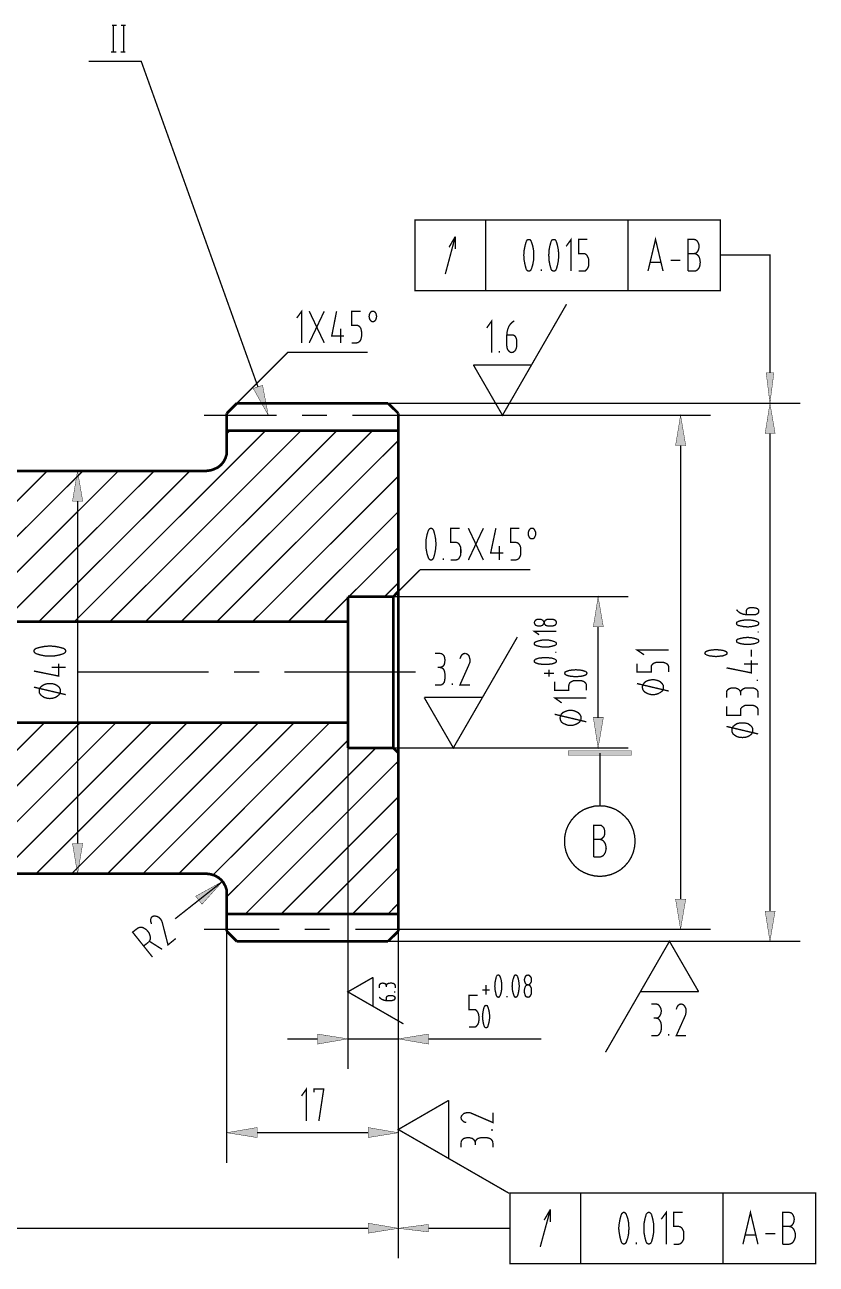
# Model space of a CAD drawing. Header units: millimetres. Extents: x -127 to 1462, y -19 to 409.
# Drawn here: x 168 to 246.1, y 134.1 to 256.4 of the extents above; entities that cross this region are included whole.
import ezdxf

# ---------------------------------------------------------------- set-up
doc = ezdxf.new("R2010")
doc.units = ezdxf.units.MM
doc.header["$LTSCALE"] = 0.5
doc.layers.add('H', color=7, linetype='Continuous')
doc.layers.add('P', color=7, linetype='Continuous')

msp = doc.modelspace()

# ---------------------------------------------------------------- hatches: boundary and pattern name
at = {"layer": 'H', "linetype": 'Continuous'}
for points in [[(241.565, 219.04), (241.177, 222.021), (241.935, 222.021), (241.565, 219.04)], [(191.505, 220.821), (190.571, 220.504), (192.052, 217.858), (191.505, 220.821)], [(241.071, 216.059), (242.076, 216.059), (241.565, 219.04), (241.071, 216.059)], [(232.251, 214.877), (233.239, 214.877), (232.728, 217.858), (232.251, 214.877)], [(172.755, 209.391), (173.743, 209.391), (173.232, 212.372), (172.755, 209.391)], [(224.12, 196.973), (225.108, 196.973), (224.614, 199.954), (224.12, 196.973)], [(224.12, 188.013), (225.108, 188.013), (224.614, 185.032), (224.12, 188.013)], [(221.65, 184.326), (221.65, 184.732), (227.912, 184.732), (227.912, 184.326), (221.65, 184.326)], [(172.755, 175.595), (173.743, 175.595), (173.232, 172.597), (172.755, 175.595)], [(184.891, 170.374), (185.508, 169.598), (187.537, 171.838), (184.891, 170.374)], [(232.251, 170.109), (233.239, 170.109), (232.728, 167.128), (232.251, 170.109)], [(241.071, 168.928), (242.076, 168.928), (241.565, 165.929), (241.071, 168.928)], [(196.921, 156.792), (196.921, 155.787), (199.902, 156.298), (196.921, 156.792)], [(207.857, 156.792), (207.857, 155.787), (204.876, 156.298), (207.857, 156.792)], [(190.959, 147.567), (190.959, 146.562), (187.96, 147.055), (190.959, 147.567)], [(201.895, 147.567), (201.895, 146.562), (204.876, 147.055), (201.895, 147.567)], [(201.895, 138.13), (201.895, 137.125), (204.876, 137.619), (201.895, 138.13)], [(204.876, 137.619), (207.857, 137.989), (207.857, 137.248), (204.876, 137.619)]]:
    msp.add_hatch(color=256, dxfattribs=at).paths.add_polyline_path(points)

# ---------------------------------------------------------------- linework, layer by layer
at = {"layer": 'P'}
for points, const_width in [([(176.636, 256.328), (177.094, 256.328)], 0.132), ([(176.759, 256.328), (176.759, 253.7)], 0.132), ([(177.518, 256.328), (177.994, 256.328)], 0.132), ([(177.782, 256.328), (177.782, 253.7)], 0.132), ([(176.548, 253.7), (177.059, 253.7)], 0.132), ([(177.483, 253.7), (177.941, 253.7)], 0.132), ([(191.029, 220.663), (179.511, 252.801), (176.53, 252.801), (174.325, 252.801)], 0.132), ([(206.516, 230.152), (206.516, 237.12), (213.483, 237.12), (213.483, 230.152), (206.516, 230.152)], 0.132), ([(213.483, 230.152), (227.542, 230.152), (227.542, 237.12), (213.483, 237.12)], 0.132), ([(227.542, 230.152), (236.661, 230.152), (236.661, 237.12), (227.542, 237.12)], 0.132), ([(210.503, 235.497), (209.515, 231.793)], 0.132), ([(210.503, 235.497), (209.885, 234.438)], 0.132), ([(210.503, 235.497), (210.503, 234.262)], 0.132), ([(217.505, 235.021), (217.382, 234.58), (217.293, 234.121), (217.258, 233.662), (217.293, 233.168), (217.382, 232.71), (217.505, 232.251)], 0.132), ([(217.999, 235.021), (217.911, 235.162), (217.805, 235.197), (217.699, 235.197), (217.593, 235.162), (217.505, 235.021)], 0.132), ([(217.999, 232.251), (218.14, 232.71), (218.228, 233.168), (218.246, 233.662), (218.228, 234.121), (218.14, 234.58), (217.999, 235.021)], 0.132), ([(219.957, 235.021), (219.833, 234.58), (219.745, 234.121), (219.728, 233.662), (219.745, 233.168), (219.833, 232.71), (219.957, 232.251)], 0.132), ([(220.468, 235.021), (220.38, 235.162), (220.274, 235.197), (220.151, 235.197), (220.045, 235.162), (219.957, 235.021)], 0.132), ([(220.468, 232.251), (220.592, 232.71), (220.68, 233.168), (220.698, 233.662), (220.68, 234.121), (220.592, 234.58), (220.468, 235.021)], 0.132), ([(221.933, 232.093), (221.933, 235.215), (221.439, 234.527)], 0.132), ([(222.673, 232.093), (223.167, 232.093), (223.326, 232.11), (223.449, 232.216), (223.555, 232.357), (223.643, 232.551), (223.661, 232.763), (223.661, 233.133), (223.643, 233.327), (223.555, 233.521), (223.449, 233.698), (223.326, 233.786), (223.167, 233.821), (222.673, 233.821), (222.673, 235.215), (223.538, 235.215)], 0.132), ([(229.517, 232.093), (230.258, 235.215), (230.999, 232.093)], 0.132), ([(234.068, 233.821), (234.209, 233.839), (234.35, 233.945), (234.456, 234.103), (234.527, 234.315), (234.562, 234.527), (234.527, 234.738), (234.456, 234.915), (234.35, 235.073), (234.209, 235.179), (234.068, 235.215), (233.451, 235.215), (233.451, 232.093)], 0.132), ([(233.451, 232.093), (234.068, 232.093), (234.227, 232.11), (234.386, 232.198), (234.509, 232.339), (234.597, 232.516), (234.65, 232.728), (234.668, 232.957), (234.65, 233.168), (234.597, 233.38), (234.509, 233.574), (234.386, 233.698), (234.227, 233.786), (234.068, 233.821), (233.451, 233.821)], 0.132), ([(241.547, 222.038), (241.547, 233.662), (236.661, 233.662)], 0.132), ([(230.787, 232.957), (229.729, 232.957)], 0.132), ([(231.74, 233.133), (232.71, 233.133)], 0.132), ([(217.505, 232.251), (217.593, 232.145), (217.699, 232.093), (217.805, 232.093), (217.911, 232.145), (217.999, 232.251)], 0.132), ([(218.987, 232.093), (218.987, 232.251)], 0.132), ([(219.957, 232.251), (220.045, 232.145), (220.151, 232.093), (220.274, 232.093), (220.38, 232.145), (220.468, 232.251)], 0.132), ([(212.284, 222.832), (215.159, 217.858), (221.474, 228.812)], 0.132), ([(195.351, 225.002), (195.351, 228.124), (194.857, 227.453)], 0.132), ([(196.092, 228.124), (197.573, 225.002)], 0.132), ([(197.573, 228.124), (196.092, 225.002)], 0.132), ([(198.79, 228.124), (198.314, 225.69), (199.531, 225.69)], 0.132), ([(200.272, 225.002), (200.766, 225.002), (200.907, 225.037), (201.066, 225.143), (201.172, 225.302), (201.224, 225.478), (201.26, 225.69), (201.26, 226.06), (201.224, 226.272), (201.172, 226.448), (201.066, 226.607), (200.907, 226.713), (200.766, 226.748), (200.272, 226.748), (200.272, 228.124), (201.154, 228.124)], 0.132), ([(202.741, 227.612), (202.706, 227.771), (202.671, 227.912), (202.583, 228.036), (202.477, 228.106), (202.371, 228.124), (202.248, 228.106), (202.159, 228.036), (202.071, 227.912), (202.018, 227.771), (202.001, 227.612), (202.018, 227.453), (202.071, 227.312), (202.159, 227.189), (202.248, 227.118), (202.371, 227.083), (202.477, 227.118), (202.583, 227.189), (202.671, 227.312), (202.706, 227.453), (202.741, 227.612)], 0.132), ([(199.178, 226.395), (199.178, 225.002)], 0.132), ([(214.101, 224.049), (214.101, 227.171), (213.607, 226.483)], 0.132), ([(216.323, 227.171), (216.129, 227.048), (215.935, 226.854), (215.794, 226.642), (215.688, 226.378), (215.618, 226.095), (215.583, 225.778), (215.583, 224.737), (215.6, 224.525), (215.671, 224.331), (215.794, 224.19), (215.918, 224.084), (216.076, 224.049), (216.218, 224.084), (216.359, 224.19), (216.464, 224.331), (216.535, 224.525), (216.57, 224.737), (216.57, 225.108), (216.553, 225.302), (216.517, 225.46), (216.447, 225.601), (216.341, 225.725), (216.218, 225.778), (216.076, 225.778), (215.583, 225.778)], 0.132), ([(188.948, 219.04), (193.975, 224.067), (201.842, 224.067)], 0.132), ([(214.842, 224.049), (214.842, 224.208)], 0.132), ([(212.284, 222.832), (218.017, 222.832)], 0.132), ([(241.547, 219.04), (241.177, 222.038), (241.935, 222.038), (241.547, 219.04)], 0.038), ([(191.488, 220.821), (190.571, 220.504), (192.052, 217.858), (191.488, 220.821)], 0.038), ([(188.948, 219.04), (187.96, 218.052)], 0.263), ([(188.948, 219.04), (203.87, 219.04)], 0.263), ([(203.87, 219.04), (204.876, 218.052)], 0.263), ([(203.87, 219.04), (244.546, 219.04)], 0.132), ([(241.071, 216.059), (242.058, 216.059), (241.547, 219.04), (241.071, 216.059)], 0.038), ([(185.702, 217.858), (192.864, 217.858)], 0.132), ([(185.967, 212.372), (186.373, 212.425), (186.725, 212.549), (187.096, 212.725), (187.396, 212.972), (187.643, 213.272), (187.819, 213.607), (187.942, 213.995), (187.96, 214.365), (187.96, 218.052)], 0.263), ([(195.368, 217.858), (197.838, 217.858)], 0.132), ([(200.343, 217.858), (207.522, 217.858)], 0.132), ([(204.876, 218.052), (204.876, 166.934)], 0.263), ([(207.522, 217.858), (235.708, 217.858)], 0.132), ([(232.234, 214.877), (233.239, 214.877), (232.728, 217.858), (232.234, 214.877)], 0.038), ([(172.914, 197.485), (191.77, 216.341)], 0.132), ([(176.424, 197.485), (195.28, 216.341)], 0.132), ([(179.934, 197.485), (198.826, 216.341)], 0.132), ([(183.444, 197.485), (202.336, 216.341)], 0.132), ([(186.972, 197.485), (204.876, 215.371)], 0.132), ([(187.96, 216.341), (204.876, 216.341)], 0.263), ([(187.96, 216.041), (188.26, 216.341)], 0.132), ([(241.547, 168.928), (241.547, 216.059)], 0.132), ([(232.728, 214.877), (232.728, 170.109)], 0.132), ([(152.171, 212.372), (185.967, 212.372)], 0.263), ([(155.328, 197.485), (170.251, 212.372)], 0.132), ([(158.838, 197.485), (173.761, 212.372)], 0.132), ([(162.366, 197.485), (177.271, 212.372)], 0.132), ([(165.876, 197.485), (180.799, 212.372)], 0.132), ([(169.404, 197.485), (184.326, 212.372)], 0.132), ([(173.232, 212.372), (170.251, 212.372)], 0.132), ([(172.738, 209.391), (173.743, 209.391), (173.232, 212.372), (172.738, 209.391)], 0.038), ([(190.5, 197.485), (204.876, 211.843)], 0.132), ([(173.232, 175.595), (173.232, 209.391)], 0.132), ([(194.01, 197.485), (204.876, 208.333)], 0.132), ([(208.351, 206.534), (208.262, 206.64), (208.157, 206.71), (208.051, 206.71), (207.945, 206.64), (207.857, 206.534)], 0.132), ([(210.062, 203.57), (210.573, 203.57), (210.714, 203.623), (210.838, 203.694), (210.943, 203.87), (211.032, 204.064), (211.049, 204.276), (211.049, 204.611), (211.032, 204.84), (210.943, 205.034), (210.838, 205.193), (210.714, 205.281), (210.573, 205.317), (210.062, 205.317), (210.062, 206.71), (210.926, 206.71)], 0.132), ([(211.79, 206.71), (213.272, 203.57)], 0.132), ([(213.272, 206.71), (211.79, 203.57)], 0.132), ([(214.507, 206.71), (213.995, 204.276), (215.247, 204.276)], 0.132), ([(215.971, 203.57), (216.464, 203.57), (216.623, 203.623), (216.747, 203.694), (216.87, 203.87), (216.941, 204.064), (216.958, 204.276), (216.958, 204.611), (216.941, 204.84), (216.87, 205.034), (216.747, 205.193), (216.623, 205.281), (216.464, 205.317), (215.971, 205.317), (215.971, 206.71), (216.835, 206.71)], 0.132), ([(218.44, 206.181), (218.422, 206.34), (218.352, 206.498), (218.299, 206.604), (218.193, 206.693), (218.052, 206.71), (217.946, 206.693), (217.84, 206.604), (217.77, 206.498), (217.717, 206.34), (217.699, 206.181), (217.717, 206.022), (217.77, 205.881), (217.84, 205.758), (217.946, 205.687), (218.052, 205.669), (218.193, 205.687), (218.299, 205.758), (218.352, 205.881), (218.422, 206.022), (218.44, 206.181)], 0.132), ([(207.857, 206.534), (207.716, 206.093), (207.627, 205.634), (207.61, 205.14), (207.627, 204.664), (207.716, 204.188), (207.857, 203.747)], 0.132), ([(208.351, 203.747), (208.474, 204.188), (208.562, 204.664), (208.598, 205.14), (208.562, 205.634), (208.474, 206.093), (208.351, 206.534)], 0.132), ([(200.007, 199.954), (204.876, 204.823)], 0.132), ([(214.859, 204.964), (214.859, 203.57)], 0.132), ([(207.857, 203.747), (207.945, 203.641), (208.051, 203.57), (208.157, 203.57), (208.262, 203.641), (208.351, 203.747)], 0.132), ([(209.338, 203.57), (209.338, 203.747)], 0.132), ([(204.876, 200.466), (207.045, 202.618), (217.893, 202.618)], 0.132), ([(203.518, 199.954), (204.876, 201.313)], 0.132), ([(197.52, 197.485), (199.902, 199.849)], 0.132), ([(199.902, 199.954), (199.902, 185.032)], 0.263), ([(204.382, 199.954), (199.902, 199.954)], 0.263), ([(204.382, 199.954), (204.876, 200.466)], 0.263), ([(204.382, 185.032), (204.382, 199.954)], 0.263), ([(204.382, 199.954), (227.577, 199.954)], 0.132), ([(224.12, 196.973), (225.108, 196.973), (224.596, 199.954), (224.12, 196.973)], 0.038), ([(238.248, 198.684), (238.407, 198.49), (238.637, 198.332), (238.901, 198.226), (239.219, 198.173), (239.942, 198.173), (240.136, 198.191), (240.312, 198.279), (240.418, 198.385), (240.436, 198.526), (240.418, 198.649), (240.312, 198.773), (240.136, 198.843), (239.942, 198.861), (239.713, 198.861), (239.536, 198.861), (239.395, 198.808), (239.289, 198.72), (239.219, 198.614), (239.219, 198.526), (239.219, 198.173)], 0.132), ([(199.902, 197.485), (124.319, 197.485)], 0.263), ([(218.775, 197.732), (218.581, 197.714), (218.44, 197.644), (218.334, 197.52), (218.299, 197.397), (218.334, 197.273), (218.44, 197.132), (218.581, 197.079), (218.775, 197.062), (218.969, 197.079), (219.11, 197.132), (219.216, 197.273), (219.269, 197.397), (219.216, 197.52), (219.11, 197.644), (218.969, 197.714), (218.775, 197.732)], 0.132), ([(219.745, 197.732), (219.569, 197.714), (219.41, 197.644), (219.304, 197.52), (219.269, 197.397), (219.304, 197.273), (219.41, 197.132), (219.569, 197.079), (219.745, 197.062)], 0.132), ([(219.745, 197.732), (220.01, 197.732)], 0.132), ([(220.01, 197.062), (219.745, 197.062)], 0.132), ([(220.01, 197.062), (220.169, 197.079), (220.345, 197.132), (220.451, 197.273), (220.486, 197.397), (220.451, 197.52), (220.345, 197.644), (220.169, 197.714), (220.01, 197.732)], 0.132), ([(224.596, 188.013), (224.596, 196.973)], 0.132), ([(238.354, 197.485), (238.266, 197.414), (238.248, 197.309), (238.266, 197.22), (238.354, 197.132)], 0.132), ([(240.33, 197.485), (240.012, 197.591), (239.677, 197.644), (239.36, 197.661), (239.007, 197.644), (238.672, 197.591), (238.354, 197.485)], 0.132), ([(238.354, 197.132), (238.672, 197.062), (239.007, 196.991), (239.36, 196.973), (239.677, 196.991), (240.012, 197.062), (240.33, 197.132)], 0.132), ([(240.33, 197.132), (240.418, 197.22), (240.436, 197.309), (240.418, 197.414), (240.33, 197.485)], 0.132), ([(207.433, 190.006), (210.308, 185.032), (216.623, 195.968)], 0.132), ([(220.486, 196.533), (218.299, 196.533), (218.775, 196.197)], 0.132), ([(220.363, 195.492), (220.045, 195.598), (219.728, 195.668), (219.393, 195.686), (219.057, 195.668), (218.722, 195.598), (218.422, 195.492)], 0.132), ([(238.354, 195.756), (238.266, 195.686), (238.248, 195.598), (238.266, 195.492), (238.354, 195.421)], 0.132), ([(240.33, 195.756), (240.012, 195.845), (239.677, 195.915), (239.36, 195.933), (239.007, 195.915), (238.672, 195.845), (238.354, 195.756)], 0.132), ([(240.436, 196.462), (240.33, 196.462)], 0.132), ([(240.33, 195.421), (240.418, 195.492), (240.436, 195.598), (240.418, 195.686), (240.33, 195.756)], 0.132), ([(169.104, 194.839), (168.998, 194.751), (168.928, 194.645), (168.928, 194.539), (168.998, 194.433), (169.104, 194.345)], 0.132), ([(171.891, 194.839), (171.45, 194.963), (170.991, 195.051), (170.498, 195.086), (170.004, 195.051), (169.545, 194.963), (169.104, 194.839)], 0.132), ([(171.891, 194.345), (171.997, 194.433), (172.067, 194.539), (172.067, 194.645), (171.997, 194.751), (171.891, 194.839)], 0.132), ([(218.422, 195.492), (218.317, 195.421), (218.299, 195.315), (218.317, 195.227), (218.422, 195.157)], 0.132), ([(218.422, 195.157), (218.722, 195.068), (219.057, 194.998), (219.393, 194.98), (219.728, 194.998), (220.045, 195.068), (220.363, 195.157)], 0.132), ([(220.363, 195.157), (220.451, 195.227), (220.486, 195.315), (220.451, 195.421), (220.363, 195.492)], 0.132), ([(220.486, 194.469), (220.363, 194.469)], 0.132), ([(231.563, 194.698), (228.424, 194.698), (229.129, 194.222)], 0.132), ([(235.25, 194.557), (235.162, 194.469), (235.126, 194.381), (235.162, 194.292), (235.25, 194.222)], 0.132), ([(237.19, 194.557), (236.89, 194.663), (236.555, 194.698), (236.22, 194.733), (235.885, 194.698), (235.567, 194.663), (235.25, 194.557)], 0.132), ([(237.19, 194.222), (237.296, 194.292), (237.314, 194.381), (237.296, 194.469), (237.19, 194.557)], 0.132), ([(238.354, 195.421), (238.672, 195.315), (239.007, 195.263), (239.36, 195.263), (239.677, 195.263), (240.012, 195.315), (240.33, 195.421)], 0.132), ([(239.713, 194.045), (239.713, 194.733)], 0.132), ([(168.928, 192.617), (171.362, 192.123), (171.362, 193.358)], 0.132), ([(169.104, 194.345), (169.545, 194.204), (170.004, 194.116), (170.498, 194.098), (170.991, 194.116), (171.45, 194.204), (171.891, 194.345)], 0.132), ([(208.509, 194.363), (209.003, 194.363)], 0.132), ([(209.003, 192.969), (209.144, 193.022), (209.303, 193.093), (209.409, 193.252), (209.462, 193.463), (209.479, 193.675), (209.462, 193.887), (209.409, 194.081), (209.303, 194.222), (209.144, 194.328), (209.003, 194.363)], 0.132), ([(211.878, 193.305), (210.961, 191.241), (211.967, 191.241)], 0.132), ([(211.473, 194.363), (211.314, 194.328), (211.155, 194.222), (211.049, 194.045), (210.961, 193.834)], 0.132), ([(211.878, 193.305), (211.949, 193.499), (211.967, 193.71), (211.914, 193.904), (211.861, 194.098), (211.755, 194.239), (211.596, 194.328), (211.473, 194.363)], 0.132), ([(218.422, 193.781), (218.317, 193.693), (218.299, 193.604), (218.317, 193.499), (218.422, 193.428)], 0.132), ([(220.363, 193.781), (220.045, 193.887), (219.728, 193.922), (219.393, 193.94), (219.057, 193.922), (218.722, 193.887), (218.422, 193.781)], 0.132), ([(218.422, 193.428), (218.722, 193.322), (219.057, 193.287), (219.393, 193.269), (219.728, 193.287), (220.045, 193.322), (220.363, 193.428)], 0.132), ([(220.363, 193.428), (220.451, 193.499), (220.486, 193.604), (220.451, 193.693), (220.363, 193.781)], 0.132), ([(231.563, 192.511), (231.563, 192.987), (231.528, 193.146), (231.44, 193.287), (231.263, 193.393), (231.069, 193.463), (230.858, 193.481), (230.523, 193.481), (230.293, 193.463), (230.099, 193.393), (229.958, 193.287), (229.852, 193.146), (229.835, 192.987), (229.835, 192.511), (228.424, 192.511), (228.424, 193.358)], 0.132), ([(235.25, 194.222), (235.567, 194.116), (235.885, 194.081), (236.22, 194.045), (236.555, 194.081), (236.89, 194.116), (237.19, 194.222)], 0.132), ([(237.261, 192.934), (239.695, 192.44), (239.695, 193.675)], 0.132), ([(238.989, 193.305), (240.383, 193.305)], 0.132), ([(170.674, 192.987), (172.067, 192.987)], 0.132), ([(173.232, 192.511), (186.178, 192.511)], 0.132), ([(188.666, 192.511), (191.153, 192.511)], 0.132), ([(193.64, 192.511), (206.587, 192.511)], 0.132), ([(209.003, 192.969), (208.774, 192.969)], 0.132), ([(209.479, 192.264), (209.462, 192.493), (209.409, 192.67), (209.303, 192.846), (209.144, 192.934), (209.003, 192.969)], 0.132), ([(209.479, 192.264), (209.479, 191.929)], 0.132), ([(220.239, 192.405), (219.269, 192.405)], 0.132), ([(219.745, 192.052), (219.745, 192.74)], 0.132), ([(221.421, 192.564), (221.333, 192.511), (221.298, 192.405), (221.333, 192.299), (221.421, 192.229)], 0.132), ([(223.379, 192.564), (223.061, 192.67), (222.744, 192.723), (222.391, 192.74), (222.056, 192.723), (221.721, 192.67), (221.421, 192.564)], 0.132), ([(221.421, 192.229), (221.721, 192.123), (222.056, 192.088), (222.391, 192.052), (222.744, 192.088), (223.061, 192.123), (223.379, 192.229)], 0.132), ([(223.379, 192.229), (223.449, 192.299), (223.502, 192.405), (223.449, 192.511), (223.379, 192.564)], 0.132), ([(172.067, 190.288), (168.928, 191.029)], 0.132), ([(170.498, 191.382), (170.215, 191.364), (169.968, 191.294), (169.757, 191.17), (169.58, 191.029), (169.474, 190.835), (169.457, 190.641), (169.474, 190.447), (169.58, 190.288), (169.757, 190.13), (169.968, 190.006), (170.215, 189.936), (170.498, 189.9), (170.78, 189.936), (171.027, 190.006), (171.238, 190.13), (171.415, 190.288), (171.521, 190.447), (171.538, 190.641), (171.521, 190.835), (171.415, 191.029), (171.238, 191.17), (171.027, 191.294), (170.78, 191.364), (170.498, 191.382)], 0.132), ([(209.003, 191.241), (208.509, 191.241)], 0.132), ([(209.003, 191.241), (209.144, 191.258), (209.303, 191.364), (209.409, 191.505), (209.462, 191.699), (209.479, 191.929)], 0.132), ([(210.22, 191.241), (210.22, 191.4)], 0.132), ([(223.432, 190.712), (223.432, 191.188), (223.414, 191.347), (223.308, 191.488), (223.167, 191.594), (222.956, 191.664), (222.744, 191.682), (222.391, 191.682), (222.179, 191.664), (222.003, 191.594), (221.827, 191.488), (221.738, 191.347), (221.703, 191.188), (221.703, 190.712), (220.31, 190.712), (220.31, 191.558)], 0.132), ([(231.563, 190.641), (228.424, 191.382)], 0.132), ([(229.993, 191.77), (229.729, 191.735), (229.464, 191.664), (229.253, 191.558), (229.094, 191.382), (228.988, 191.206), (228.953, 191.029), (228.988, 190.835), (229.094, 190.641), (229.253, 190.5), (229.464, 190.394), (229.729, 190.306), (229.993, 190.288), (230.276, 190.306), (230.523, 190.394), (230.734, 190.5), (230.911, 190.641), (231.017, 190.835), (231.034, 191.029), (231.017, 191.206), (230.911, 191.382), (230.734, 191.558), (230.523, 191.664), (230.276, 191.735), (229.993, 191.77)], 0.132), ([(238.654, 190.465), (238.619, 190.623), (238.513, 190.765), (238.354, 190.87), (238.16, 190.941), (237.949, 190.959), (237.737, 190.941), (237.525, 190.87), (237.384, 190.765), (237.278, 190.623), (237.261, 190.465)], 0.132), ([(239.36, 190.959), (239.113, 190.941), (238.936, 190.87), (238.778, 190.765), (238.672, 190.623), (238.654, 190.465)], 0.132), ([(239.36, 190.959), (239.695, 190.959)], 0.132), ([(240.383, 190.465), (240.348, 190.623), (240.259, 190.765), (240.101, 190.87), (239.907, 190.941), (239.695, 190.959)], 0.132), ([(240.383, 191.699), (240.224, 191.699)], 0.132), ([(207.433, 190.006), (213.184, 190.006)], 0.132), ([(223.432, 189.971), (220.31, 189.971), (220.998, 189.477)], 0.132), ([(237.261, 189.988), (237.261, 190.465)], 0.132), ([(238.654, 190.465), (238.654, 190.218)], 0.132), ([(240.383, 190.465), (240.383, 189.988)], 0.132), ([(223.432, 187.607), (220.31, 188.348)], 0.132), ([(221.862, 188.736), (221.597, 188.718), (221.368, 188.63), (221.121, 188.524), (220.962, 188.348), (220.874, 188.189), (220.839, 187.995), (220.874, 187.801), (220.962, 187.607), (221.121, 187.466), (221.368, 187.36), (221.597, 187.272), (221.862, 187.254), (222.144, 187.272), (222.391, 187.36), (222.603, 187.466), (222.779, 187.607), (222.885, 187.801), (222.92, 187.995), (222.885, 188.189), (222.779, 188.348), (222.603, 188.524), (222.391, 188.63), (222.144, 188.718), (221.862, 188.736)], 0.132), ([(240.383, 188.26), (240.383, 188.754), (240.348, 188.913), (240.259, 189.036), (240.101, 189.142), (239.907, 189.23), (239.695, 189.248), (239.36, 189.248), (239.113, 189.23), (238.936, 189.142), (238.778, 189.036), (238.672, 188.913), (238.654, 188.754), (238.654, 188.26), (237.261, 188.26), (237.261, 189.124)], 0.132), ([(199.902, 187.537), (124.319, 187.537)], 0.263), ([(155.081, 172.614), (169.986, 187.537)], 0.132), ([(158.609, 172.614), (173.496, 187.537)], 0.132), ([(162.119, 172.614), (177.042, 187.537)], 0.132), ([(165.629, 172.614), (180.552, 187.537)], 0.132), ([(169.139, 172.614), (184.062, 187.537)], 0.132), ([(172.649, 172.614), (187.572, 187.537)], 0.132), ([(176.177, 172.614), (191.1, 187.537)], 0.132), ([(179.687, 172.614), (194.61, 187.537)], 0.132), ([(183.215, 172.614), (198.12, 187.537)], 0.132), ([(224.12, 188.013), (225.108, 188.013), (224.596, 185.032), (224.12, 188.013)], 0.038), ([(240.383, 186.408), (237.261, 187.149)], 0.132), ([(238.831, 187.501), (238.548, 187.484), (238.301, 187.431), (238.09, 187.29), (237.913, 187.149), (237.808, 186.972), (237.79, 186.796), (237.808, 186.602), (237.913, 186.408), (238.09, 186.267), (238.301, 186.143), (238.548, 186.073), (238.831, 186.055), (239.095, 186.073), (239.36, 186.143), (239.571, 186.267), (239.73, 186.408), (239.836, 186.602), (239.854, 186.796), (239.836, 186.972), (239.73, 187.149), (239.571, 187.29), (239.36, 187.431), (239.095, 187.484), (238.831, 187.501)], 0.132), ([(186.619, 172.508), (199.902, 185.773)], 0.132), ([(187.96, 170.339), (202.671, 185.032)], 0.132), ([(204.382, 185.032), (199.902, 185.032)], 0.263), ([(199.902, 185.032), (199.902, 153.335)], 0.132), ([(204.382, 185.032), (204.876, 184.556)], 0.263), ([(204.382, 185.032), (227.577, 185.032)], 0.132), ([(221.633, 184.326), (221.633, 184.732), (227.894, 184.732), (227.894, 184.326), (221.633, 184.326)], 0.038), ([(189.794, 168.645), (204.876, 183.727)], 0.132), ([(224.772, 184.52), (224.772, 179.317)], 0.132), ([(193.322, 168.645), (204.876, 180.199)], 0.132), ([(228.247, 175.824), (228.194, 176.371), (228.071, 176.9), (227.859, 177.412), (227.577, 177.888), (227.224, 178.276), (226.801, 178.647), (226.342, 178.947), (225.848, 179.141), (225.302, 179.282), (224.772, 179.317), (224.226, 179.282), (223.696, 179.141), (223.185, 178.947), (222.709, 178.647), (222.285, 178.276), (221.95, 177.888), (221.65, 177.412), (221.439, 176.9), (221.315, 176.371), (221.28, 175.824), (221.315, 175.278), (221.439, 174.748), (221.65, 174.237), (221.95, 173.778), (222.285, 173.373), (222.709, 173.002), (223.185, 172.738), (223.696, 172.526), (224.226, 172.403), (224.772, 172.35), (225.302, 172.403), (225.848, 172.526), (226.342, 172.738), (226.801, 173.002), (227.224, 173.373), (227.577, 173.778), (227.859, 174.237), (228.071, 174.748), (228.194, 175.278), (228.247, 175.824)], 0.132), ([(224.772, 176.001), (224.913, 176.036), (225.037, 176.142), (225.178, 176.301), (225.231, 176.477), (225.249, 176.689), (225.231, 176.9), (225.178, 177.112), (225.037, 177.271), (224.913, 177.377), (224.772, 177.394), (224.155, 177.394), (224.155, 174.255)], 0.132), ([(196.85, 168.645), (204.876, 176.689)], 0.132), ([(172.738, 175.595), (173.743, 175.595), (173.232, 172.614), (172.738, 175.595)], 0.038), ([(224.155, 174.255), (224.772, 174.255), (224.913, 174.308), (225.072, 174.378), (225.196, 174.519), (225.302, 174.713), (225.354, 174.907), (225.39, 175.119), (225.354, 175.366), (225.302, 175.578), (225.196, 175.736), (225.072, 175.895), (224.913, 175.966), (224.772, 176.001), (224.155, 176.001)], 0.132), ([(152.171, 172.614), (185.967, 172.614)], 0.263), ([(173.232, 172.614), (170.251, 172.614)], 0.132), ([(187.96, 170.621), (187.942, 171.009), (187.819, 171.379), (187.643, 171.715), (187.396, 172.014), (187.096, 172.261), (186.725, 172.455), (186.373, 172.561), (185.967, 172.614)], 0.263), ([(200.36, 168.645), (204.876, 173.179)], 0.132), ([(182.862, 168.169), (187.537, 171.856)], 0.132), ([(184.891, 170.392), (185.508, 169.598), (187.537, 171.856), (184.891, 170.392)], 0.038), ([(187.96, 170.621), (187.96, 166.934)], 0.263), ([(232.234, 170.109), (233.239, 170.109), (232.728, 167.128), (232.234, 170.109)], 0.038), ([(203.87, 168.645), (204.876, 169.668)], 0.132), ([(241.071, 168.928), (242.058, 168.928), (241.547, 165.947), (241.071, 168.928)], 0.038), ([(180.587, 168.381), (180.481, 168.24), (180.446, 168.063), (180.463, 167.869), (180.534, 167.658)], 0.132), ([(181.592, 167.799), (181.522, 167.993), (181.398, 168.169), (181.257, 168.31), (181.081, 168.398), (180.887, 168.434), (180.746, 168.434), (180.587, 168.381)], 0.132), ([(181.592, 167.799), (182.157, 165.594), (182.915, 166.211)], 0.132), ([(187.96, 168.645), (204.876, 168.645)], 0.263), ([(180.622, 164.394), (178.664, 166.846), (179.158, 167.234)], 0.132), ([(180.234, 165.858), (180.34, 165.982), (180.411, 166.158), (180.428, 166.317), (180.375, 166.529), (180.305, 166.74), (180.164, 166.934), (180.023, 167.093), (179.828, 167.217), (179.67, 167.305), (179.476, 167.323), (179.299, 167.305), (179.158, 167.234)], 0.132), ([(185.702, 167.128), (193.146, 167.128)], 0.132), ([(187.96, 166.934), (188.948, 165.947)], 0.263), ([(187.96, 166.934), (187.96, 144.074)], 0.132), ([(195.651, 167.128), (198.12, 167.128)], 0.132), ([(200.625, 167.128), (208.051, 167.128)], 0.132), ([(204.876, 166.934), (203.87, 165.947)], 0.263), ([(204.876, 167.128), (204.876, 144.074)], 0.132), ([(204.876, 167.128), (204.876, 153.335)], 0.132), ([(204.876, 166.635), (204.876, 134.655)], 0.132), ([(208.051, 167.128), (235.708, 167.128)], 0.132), ([(180.234, 165.858), (179.74, 165.47)], 0.132), ([(180.322, 165.947), (181.575, 165.153)], 0.132), ([(188.948, 165.947), (203.87, 165.947)], 0.263), ([(203.87, 165.947), (244.546, 165.947)], 0.132), ([(234.509, 160.973), (231.634, 165.947), (225.319, 154.993)], 0.132), ([(218.017, 162.137), (217.999, 162.331), (217.911, 162.472), (217.805, 162.578), (217.682, 162.613), (217.523, 162.578), (217.417, 162.472), (217.364, 162.331), (217.311, 162.137), (217.364, 161.943), (217.417, 161.802), (217.523, 161.678), (217.682, 161.643), (217.805, 161.678), (217.911, 161.802), (217.999, 161.943), (218.017, 162.137)], 0.132), ([(202.389, 162.384), (199.902, 160.955), (205.387, 157.798)], 0.132), ([(202.389, 162.384), (202.389, 159.508)], 0.132), ([(203.694, 161.555), (203.659, 161.66), (203.606, 161.749), (203.482, 161.802), (203.341, 161.819), (203.218, 161.802), (203.094, 161.749), (203.024, 161.66), (203.006, 161.555)], 0.132), ([(203.006, 161.325), (203.006, 161.555)], 0.132), ([(204.047, 161.819), (203.923, 161.802), (203.8, 161.749), (203.729, 161.66), (203.694, 161.555)], 0.132), ([(203.694, 161.555), (203.694, 161.449)], 0.132), ([(204.047, 161.819), (204.223, 161.819)], 0.132), ([(204.576, 161.555), (204.541, 161.66), (204.47, 161.749), (204.347, 161.802), (204.223, 161.819)], 0.132), ([(204.576, 161.555), (204.576, 161.325)], 0.132), ([(213.536, 160.673), (213.536, 161.643)], 0.132), ([(214.559, 162.489), (214.489, 162.19), (214.418, 161.854), (214.401, 161.519), (214.418, 161.184), (214.489, 160.867), (214.559, 160.549)], 0.132), ([(214.912, 162.489), (214.842, 162.595), (214.736, 162.613), (214.648, 162.595), (214.559, 162.489)], 0.132), ([(214.912, 160.549), (215.018, 160.867), (215.071, 161.184), (215.089, 161.519), (215.071, 161.854), (215.018, 162.19), (214.912, 162.489)], 0.132), ([(216.306, 162.489), (216.2, 162.19), (216.129, 161.854), (216.112, 161.519), (216.129, 161.184), (216.2, 160.867), (216.306, 160.549)], 0.132), ([(216.641, 162.489), (216.553, 162.595), (216.464, 162.613), (216.359, 162.595), (216.306, 162.489)], 0.132), ([(216.641, 160.549), (216.729, 160.867), (216.782, 161.184), (216.817, 161.519), (216.782, 161.854), (216.729, 162.19), (216.641, 162.489)], 0.132), ([(218.017, 161.149), (217.999, 161.343), (217.911, 161.502), (217.805, 161.608), (217.682, 161.643), (217.523, 161.608), (217.417, 161.502), (217.364, 161.343), (217.311, 161.149)], 0.132), ([(203.006, 160.461), (203.112, 160.302), (203.271, 160.214), (203.482, 160.126), (203.694, 160.091), (204.223, 160.091), (204.347, 160.126), (204.47, 160.161), (204.541, 160.249), (204.576, 160.338), (204.541, 160.443), (204.47, 160.514), (204.347, 160.567), (204.223, 160.584), (204.047, 160.584), (203.941, 160.584), (203.835, 160.549), (203.747, 160.496), (203.712, 160.426), (203.694, 160.338), (203.694, 160.091)], 0.132), ([(204.576, 160.955), (204.47, 160.955)], 0.132), ([(211.843, 157.48), (212.319, 157.48), (212.496, 157.498), (212.619, 157.603), (212.725, 157.745), (212.813, 157.956), (212.831, 158.168), (212.831, 158.503), (212.813, 158.715), (212.725, 158.926), (212.619, 159.085), (212.496, 159.191), (212.319, 159.209), (211.843, 159.209), (211.843, 160.602), (212.707, 160.602)], 0.132), ([(213.184, 161.149), (213.889, 161.149)], 0.132), ([(214.559, 160.549), (214.648, 160.461), (214.736, 160.426), (214.842, 160.461), (214.912, 160.549)], 0.132), ([(215.6, 160.426), (215.6, 160.549)], 0.132), ([(216.306, 160.549), (216.359, 160.461), (216.464, 160.426), (216.553, 160.461), (216.641, 160.549)], 0.132), ([(217.311, 160.92), (217.311, 161.149)], 0.132), ([(217.311, 160.92), (217.364, 160.743), (217.417, 160.567), (217.523, 160.461), (217.682, 160.426), (217.805, 160.461), (217.911, 160.567), (217.999, 160.743), (218.017, 160.92)], 0.132), ([(218.017, 161.149), (218.017, 160.92)], 0.132), ([(234.509, 160.973), (228.776, 160.973)], 0.132), ([(213.36, 159.491), (213.272, 159.191), (213.219, 158.856), (213.184, 158.503), (213.219, 158.168), (213.272, 157.85), (213.36, 157.533)], 0.132), ([(213.713, 159.491), (213.642, 159.597), (213.536, 159.614), (213.448, 159.597), (213.36, 159.491)], 0.132), ([(213.713, 157.533), (213.801, 157.85), (213.872, 158.168), (213.889, 158.503), (213.872, 158.856), (213.801, 159.191), (213.713, 159.491)], 0.132), ([(229.835, 159.755), (230.329, 159.755)], 0.132), ([(230.329, 158.362), (230.487, 158.38), (230.611, 158.485), (230.717, 158.644), (230.805, 158.856), (230.823, 159.068), (230.805, 159.279), (230.717, 159.456), (230.611, 159.614), (230.487, 159.72), (230.329, 159.755)], 0.132), ([(232.798, 159.755), (232.622, 159.72), (232.481, 159.614), (232.375, 159.438), (232.304, 159.226)], 0.132), ([(233.221, 158.679), (233.257, 158.891), (233.274, 159.085), (233.257, 159.297), (233.168, 159.491), (233.063, 159.632), (232.939, 159.72), (232.798, 159.755)], 0.132), ([(230.329, 158.362), (230.082, 158.362)], 0.132), ([(230.823, 157.656), (230.805, 157.868), (230.717, 158.062), (230.611, 158.238), (230.487, 158.327), (230.329, 158.362)], 0.132), ([(233.221, 158.679), (232.304, 156.633), (233.274, 156.633)], 0.132), ([(196.921, 156.792), (196.921, 155.804), (199.902, 156.316), (196.921, 156.792)], 0.038), ([(207.857, 156.792), (207.857, 155.804), (204.876, 156.316), (207.857, 156.792)], 0.038), ([(213.36, 157.533), (213.448, 157.445), (213.536, 157.409), (213.642, 157.445), (213.713, 157.533)], 0.132), ([(230.329, 156.633), (229.835, 156.633)], 0.132), ([(230.329, 156.633), (230.487, 156.651), (230.611, 156.757), (230.717, 156.898), (230.805, 157.092), (230.823, 157.304)], 0.132), ([(230.823, 157.656), (230.823, 157.304)], 0.132), ([(231.563, 156.633), (231.563, 156.792)], 0.132), ([(196.921, 156.316), (193.922, 156.316)], 0.132), ([(199.902, 156.316), (204.876, 156.316)], 0.132), ([(207.857, 156.316), (219.004, 156.316)], 0.132), ([(195.809, 148.22), (195.809, 151.359), (195.333, 150.689)], 0.132), ([(197.044, 148.22), (197.52, 151.359), (196.55, 151.359), (196.55, 151.024)], 0.132), ([(209.85, 150.248), (204.876, 147.373), (215.812, 141.076)], 0.132), ([(209.85, 150.248), (209.85, 144.515)], 0.132), ([(212.125, 148.96), (211.949, 149.031), (211.737, 149.031), (211.526, 149.013), (211.332, 148.943), (211.208, 148.819), (211.102, 148.696), (211.067, 148.537)], 0.132), ([(211.067, 148.537), (211.102, 148.378), (211.208, 148.255), (211.367, 148.114), (211.578, 148.061)], 0.132), ([(212.125, 148.96), (214.207, 148.061), (214.207, 149.031)], 0.132), ([(190.941, 147.567), (190.941, 146.579), (187.96, 147.055), (190.941, 147.567)], 0.038), ([(190.941, 147.055), (201.895, 147.055)], 0.132), ([(201.895, 147.567), (201.895, 146.579), (204.876, 147.055), (201.895, 147.567)], 0.038), ([(214.207, 147.32), (214.03, 147.32)], 0.132), ([(212.478, 146.085), (212.425, 146.226), (212.319, 146.385), (212.178, 146.491), (211.984, 146.544), (211.773, 146.579), (211.543, 146.544), (211.349, 146.491), (211.208, 146.385), (211.102, 146.226), (211.067, 146.085)], 0.132), ([(211.067, 145.609), (211.067, 146.085)], 0.132), ([(213.148, 146.579), (212.937, 146.544), (212.743, 146.491), (212.602, 146.385), (212.496, 146.226), (212.478, 146.085)], 0.132), ([(212.478, 146.085), (212.478, 145.838)], 0.132), ([(213.148, 146.579), (213.501, 146.579)], 0.132), ([(214.207, 146.085), (214.171, 146.226), (214.066, 146.385), (213.907, 146.491), (213.713, 146.544), (213.501, 146.579)], 0.132), ([(214.207, 146.085), (214.207, 145.609)], 0.132), ([(215.9, 134.144), (215.9, 141.111), (222.867, 141.111), (222.867, 134.144), (215.9, 134.144)], 0.132), ([(222.867, 134.144), (236.926, 134.144), (236.926, 141.111), (222.867, 141.111)], 0.132), ([(236.926, 134.144), (246.045, 134.144), (246.045, 141.111), (236.926, 141.111)], 0.132), ([(219.886, 139.488), (218.881, 135.784)], 0.132), ([(219.886, 139.488), (219.269, 138.43)], 0.132), ([(219.886, 139.488), (219.886, 138.254)], 0.132), ([(238.883, 136.049), (239.624, 139.188), (240.365, 136.049)], 0.132), ([(226.889, 139.012), (226.766, 138.571), (226.677, 138.113), (226.624, 137.619), (226.677, 137.16), (226.766, 136.684), (226.889, 136.243)], 0.132), ([(227.365, 139.012), (227.295, 139.118), (227.189, 139.188), (227.083, 139.188), (226.977, 139.118), (226.889, 139.012)], 0.132), ([(227.365, 136.243), (227.524, 136.684), (227.612, 137.16), (227.63, 137.619), (227.612, 138.113), (227.524, 138.571), (227.365, 139.012)], 0.132), ([(229.341, 139.012), (229.217, 138.571), (229.129, 138.113), (229.112, 137.619), (229.129, 137.16), (229.217, 136.684), (229.341, 136.243)], 0.132), ([(229.852, 139.012), (229.764, 139.118), (229.658, 139.188), (229.535, 139.188), (229.429, 139.118), (229.341, 139.012)], 0.132), ([(229.852, 136.243), (229.976, 136.684), (230.064, 137.16), (230.082, 137.619), (230.064, 138.113), (229.976, 138.571), (229.852, 139.012)], 0.132), ([(231.316, 136.049), (231.316, 139.188), (230.823, 138.518)], 0.132), ([(232.057, 136.049), (232.533, 136.049), (232.71, 136.102), (232.833, 136.208), (232.939, 136.349), (233.027, 136.543), (233.045, 136.754), (233.045, 137.107), (233.027, 137.319), (232.939, 137.513), (232.833, 137.672), (232.71, 137.76), (232.533, 137.813), (232.057, 137.813), (232.057, 139.188), (232.922, 139.188)], 0.132), ([(243.434, 137.813), (243.593, 137.83), (243.734, 137.936), (243.84, 138.077), (243.911, 138.271), (243.946, 138.518), (243.911, 138.73), (243.84, 138.906), (243.734, 139.065), (243.593, 139.171), (243.434, 139.188), (242.817, 139.188), (242.817, 136.049)], 0.132), ([(122.326, 137.619), (201.895, 137.619)], 0.132), ([(201.895, 138.13), (201.895, 137.142), (204.876, 137.619), (201.895, 138.13)], 0.038), ([(204.876, 137.619), (207.857, 138.007), (207.857, 137.266), (204.876, 137.619)], 0.038), ([(207.857, 137.619), (215.9, 137.619)], 0.132), ([(240.153, 136.948), (239.095, 136.948)], 0.132), ([(241.106, 137.107), (242.076, 137.107)], 0.132), ([(242.817, 136.049), (243.434, 136.049), (243.611, 136.102), (243.752, 136.172), (243.875, 136.331), (243.963, 136.49), (244.034, 136.701), (244.052, 136.948), (244.034, 137.16), (243.963, 137.372), (243.875, 137.548), (243.752, 137.689), (243.611, 137.76), (243.434, 137.813), (242.817, 137.813)], 0.132), ([(226.889, 136.243), (226.977, 136.137), (227.083, 136.084), (227.189, 136.084), (227.295, 136.137), (227.365, 136.243)], 0.132), ([(228.371, 136.049), (228.371, 136.243)], 0.132), ([(229.341, 136.243), (229.429, 136.137), (229.535, 136.084), (229.658, 136.084), (229.764, 136.137), (229.852, 136.243)], 0.132)]:
    msp.add_lwpolyline(points, dxfattribs=dict(at, const_width=const_width))

doc.saveas('drawing.dxf')
